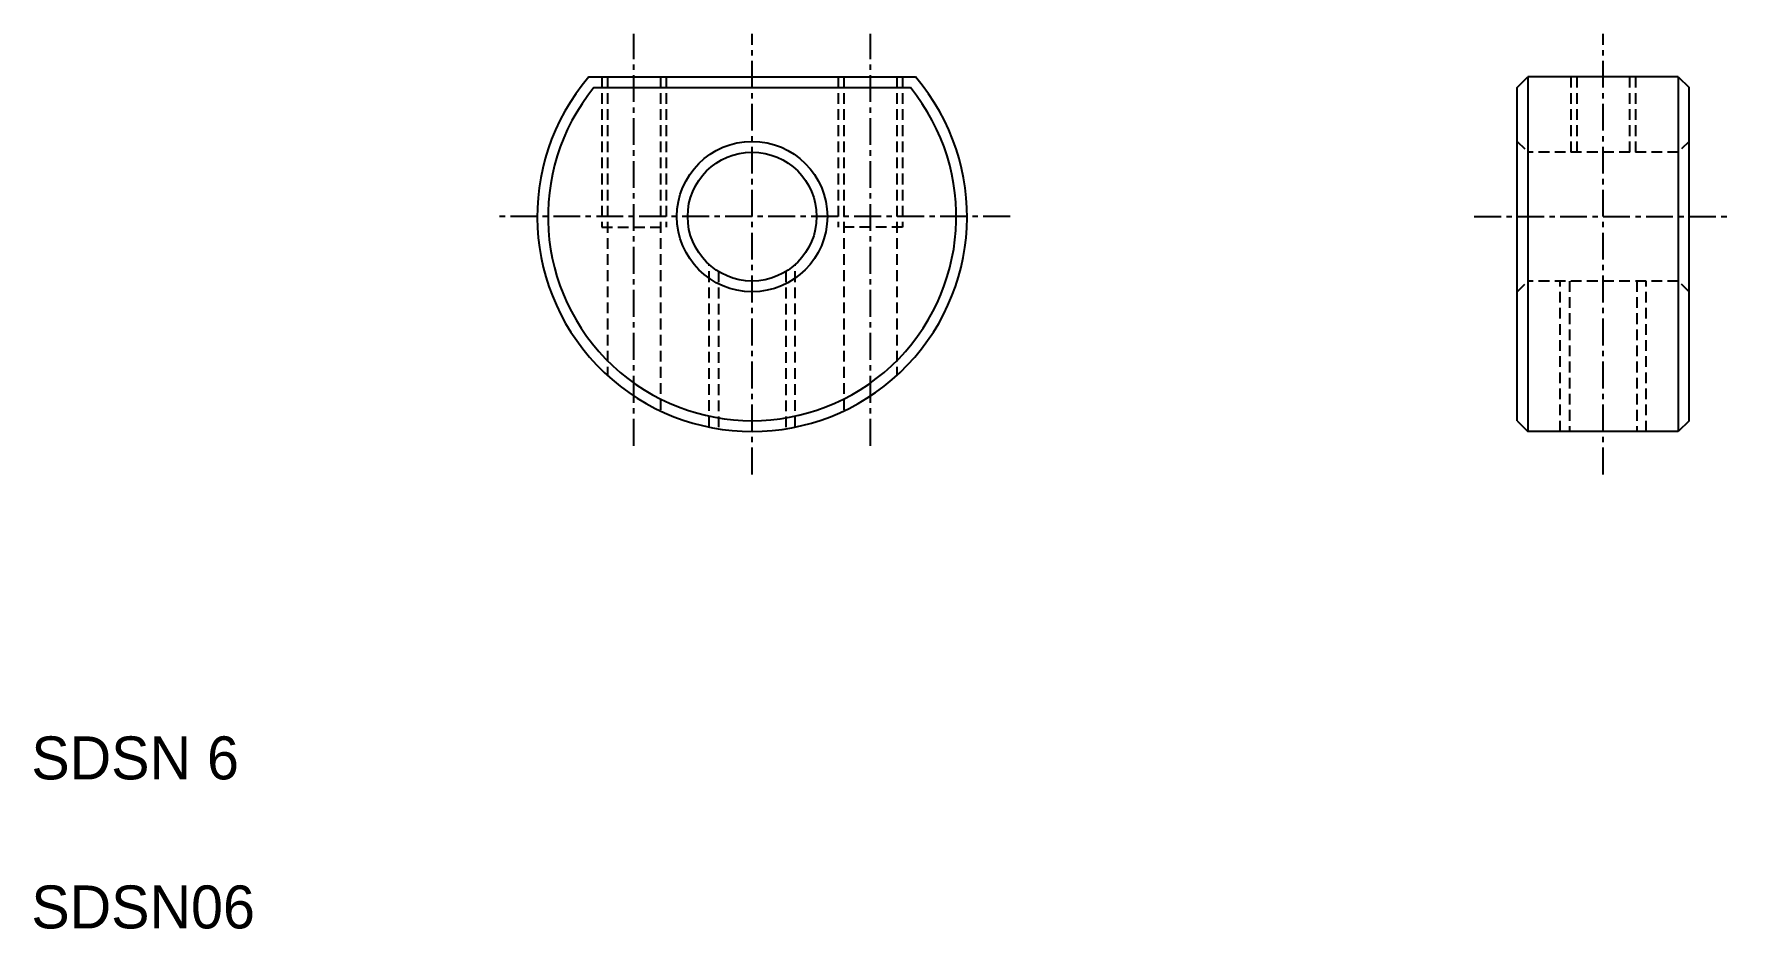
# Model space of a CAD drawing. Extents: x 90.2 to 169.2, y 74.7 to 116.4.
import ezdxf

# ---------------------------------------------------------------- set-up
doc = ezdxf.new("R2010")
doc.units = 0
doc.linetypes.add('CENTER', pattern=[2, 1.25, -0.25, 0.25, -0.25])
doc.linetypes.add('DASHED', pattern=[0.75, 0.5, -0.25])
doc.layers.get('0').update_dxf_attribs({"linetype": 'CONTINUOUS'})
doc.layers.add('CENTER', color=1, linetype='CENTER')

msp = doc.modelspace()

# ---------------------------------------------------------------- linework, layer by layer
at = {"color": 7, "linetype": 'CONTINUOUS'}
for p, q in [((115.989, 114.407), (131.188, 114.407)), ((116.223, 113.907), (130.954, 113.907)), ((159.188, 113.907), (159.688, 114.407)), ((159.188, 98.407), (159.188, 113.907)), ((159.688, 114.407), (159.688, 97.907)), ((166.688, 114.407), (159.688, 114.407)), ((166.688, 114.407), (166.688, 97.907)), ((166.688, 114.407), (167.188, 113.907)), ((167.188, 98.407), (167.188, 113.907)), ((159.188, 98.407), (159.688, 97.907)), ((167.188, 98.407), (166.688, 97.907)), ((166.688, 97.907), (159.688, 97.907))]:
    msp.add_line(p, q, dxfattribs=at)
at = {"color": 3, "linetype": 'DASHED'}
for p, q in [((116.588, 114.407), (116.588, 107.407)), ((116.859, 114.407), (116.859, 100.51)), ((119.318, 114.407), (119.318, 98.864)), ((119.588, 114.407), (119.588, 107.407)), ((127.588, 114.407), (127.588, 107.407)), ((127.859, 114.407), (127.859, 98.864)), ((130.318, 114.407), (130.318, 100.51)), ((130.588, 114.407), (130.588, 107.407)), ((161.688, 114.407), (161.688, 110.907)), ((161.958, 114.407), (161.958, 110.907)), ((164.417, 114.407), (164.417, 110.907)), ((164.688, 114.407), (164.688, 110.907)), ((159.188, 111.407), (159.688, 110.907)), ((166.688, 110.907), (159.688, 110.907)), ((159.688, 110.907), (159.688, 104.907)), ((167.188, 111.407), (166.688, 110.907)), ((166.688, 110.907), (166.688, 104.907)), ((116.588, 107.407), (119.588, 107.407)), ((130.588, 107.407), (127.588, 107.407)), ((121.588, 98.109), (121.588, 105.671)), ((122.018, 105.351), (122.018, 98.031)), ((125.159, 105.351), (125.159, 98.031)), ((125.588, 98.109), (125.588, 105.671)), ((159.188, 104.407), (159.688, 104.907)), ((166.688, 104.907), (159.688, 104.907)), ((161.188, 97.907), (161.188, 104.907)), ((161.617, 104.907), (161.617, 97.907)), ((164.758, 104.907), (164.758, 97.907)), ((165.188, 97.907), (165.188, 104.907)), ((167.188, 104.407), (166.688, 104.907))]:
    msp.add_line(p, q, dxfattribs=at)
at = {"color": 7, "linetype": 'CONTINUOUS'}
for radius in [3.5, 3]:
    msp.add_circle((123.588, 107.907), radius, dxfattribs=at)
for radius, start, end in [(10, 139.4584, 40.5416), (9.5, 140.83329, 39.16671)]:
    msp.add_arc((123.588, 107.907), radius, start, end, dxfattribs=at)
at = {"layer": 'CENTER', "color": 1, "linetype": 'CENTER'}
for p, q in [((118.088, 97.241), (118.088, 116.407)), ((123.588, 95.907), (123.588, 116.407)), ((129.088, 97.241), (129.088, 116.407)), ((163.188, 95.907), (163.188, 116.407)), ((135.588, 107.907), (111.588, 107.907)), ((157.188, 107.907), (169.188, 107.907))]:
    msp.add_line(p, q, dxfattribs=at)

# ---------------------------------------------------------------- texts
at = {"color": 7, "linetype": 'CONTINUOUS'}
for s, p in [('SDSN 6', (90.045, 81.712)), ('SDSN06', (90.045, 74.775))]:
    msp.add_text(s, height=2, dxfattribs=at).set_placement(p)

doc.saveas('drawing.dxf')
